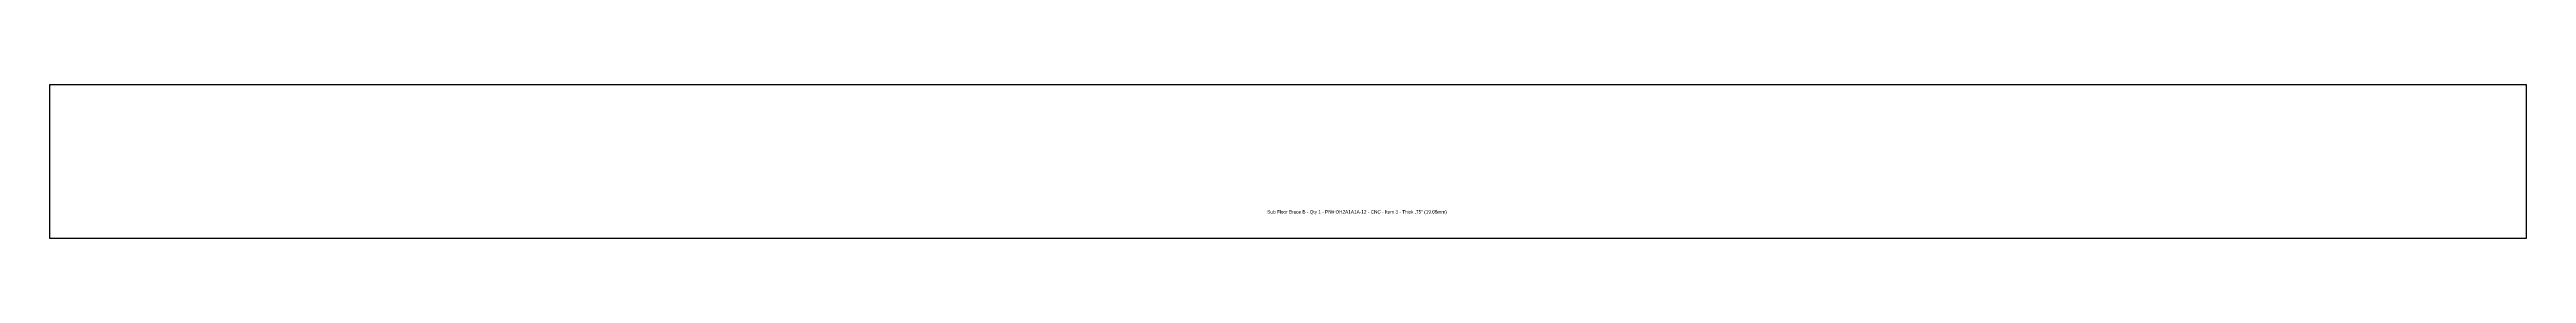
# Model space of a CAD drawing. Extents: x 1.1 to 37.6, y 0.9 to 3.1.
import ezdxf

# ---------------------------------------------------------------- set-up
doc = ezdxf.new("R2010")
doc.units = 0
doc.header["$MEASUREMENT"] = 0
doc.layers.get('0').update_dxf_attribs({"linetype": 'CONTINUOUS'})
doc.layers.add('Info', color=4, linetype='CONTINUOUS')
doc.styles.add('Annotative', font='txt')

msp = doc.modelspace()

# ---------------------------------------------------------------- linework, layer by layer
at = {"color": 7, "linetype": 'Continuous'}
msp.add_lwpolyline([(1.135, 3.124), (1.135, 0.874), (37.626, 0.874), (37.626, 3.124)], close=True, dxfattribs=at)

# ---------------------------------------------------------------- texts
at = {"layer": 'Info', "style": 'Annotative'}
msp.add_text('Sub Floor Brace B - Qty 1 - PN# OH2A1A1A-12 - CNC - Item 3 - Thick .75" (19.05mm)', height=0.05, dxfattribs=at).set_placement((19.075, 1.235))

doc.saveas('drawing.dxf')
